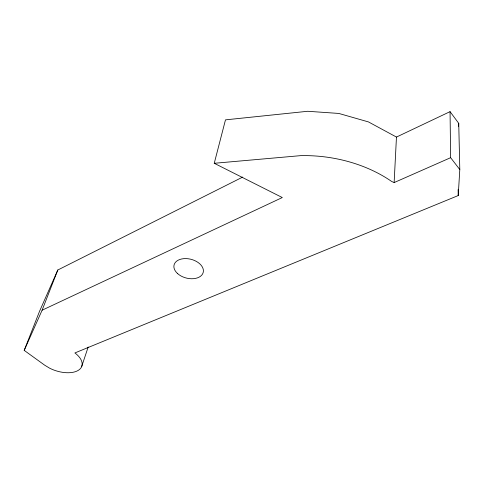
<?xml version="1.0" encoding="UTF-8"?>
<svg xmlns="http://www.w3.org/2000/svg" width="484" height="484" viewBox="0 0 484 484"><rect width="100%" height="100%" fill="white"/><g stroke="black" fill="none" stroke-linecap="round" stroke-linejoin="round"><path stroke-width="0.73" d="M396.463 137.063L368.469 121.926L338.806 113.438L307.727 111.278L225.483 119.857L214.249 163.289L300.582 155.648A114.351 78.354 7.1 0 1 391.629 181.439L394.133 182.577L396.463 137.063L450.053 111.647L458.741 123.353L459.8 169.563L458.227 195.554L74.893 352.945A23.329 12.384 17.9 0 1 78.214 370.399A23.329 12.384 17.9 0 1 49.658 368.197L44.734 365.214L24.2 350.38L39.567 311.242L57.808 270.005L242.738 177.059M458.572 126.312L458.741 123.353M81.596 366.781L88.185 346.998M24.2 350.38L42.114 310.196L57.808 270.005M42.114 310.196L282.299 197.545L214.249 163.289M394.133 182.577L450.634 157.687L450.053 111.647M450.634 157.687L459.8 169.563M458.106 189.583L458.227 195.554M177.465 273.466A15.04 9.668 14.4 0 0 202.59 273.95A15.04 9.668 14.4 0 0 185.874 258.589A15.04 9.668 14.4 0 0 177.465 273.466"/></g></svg>
